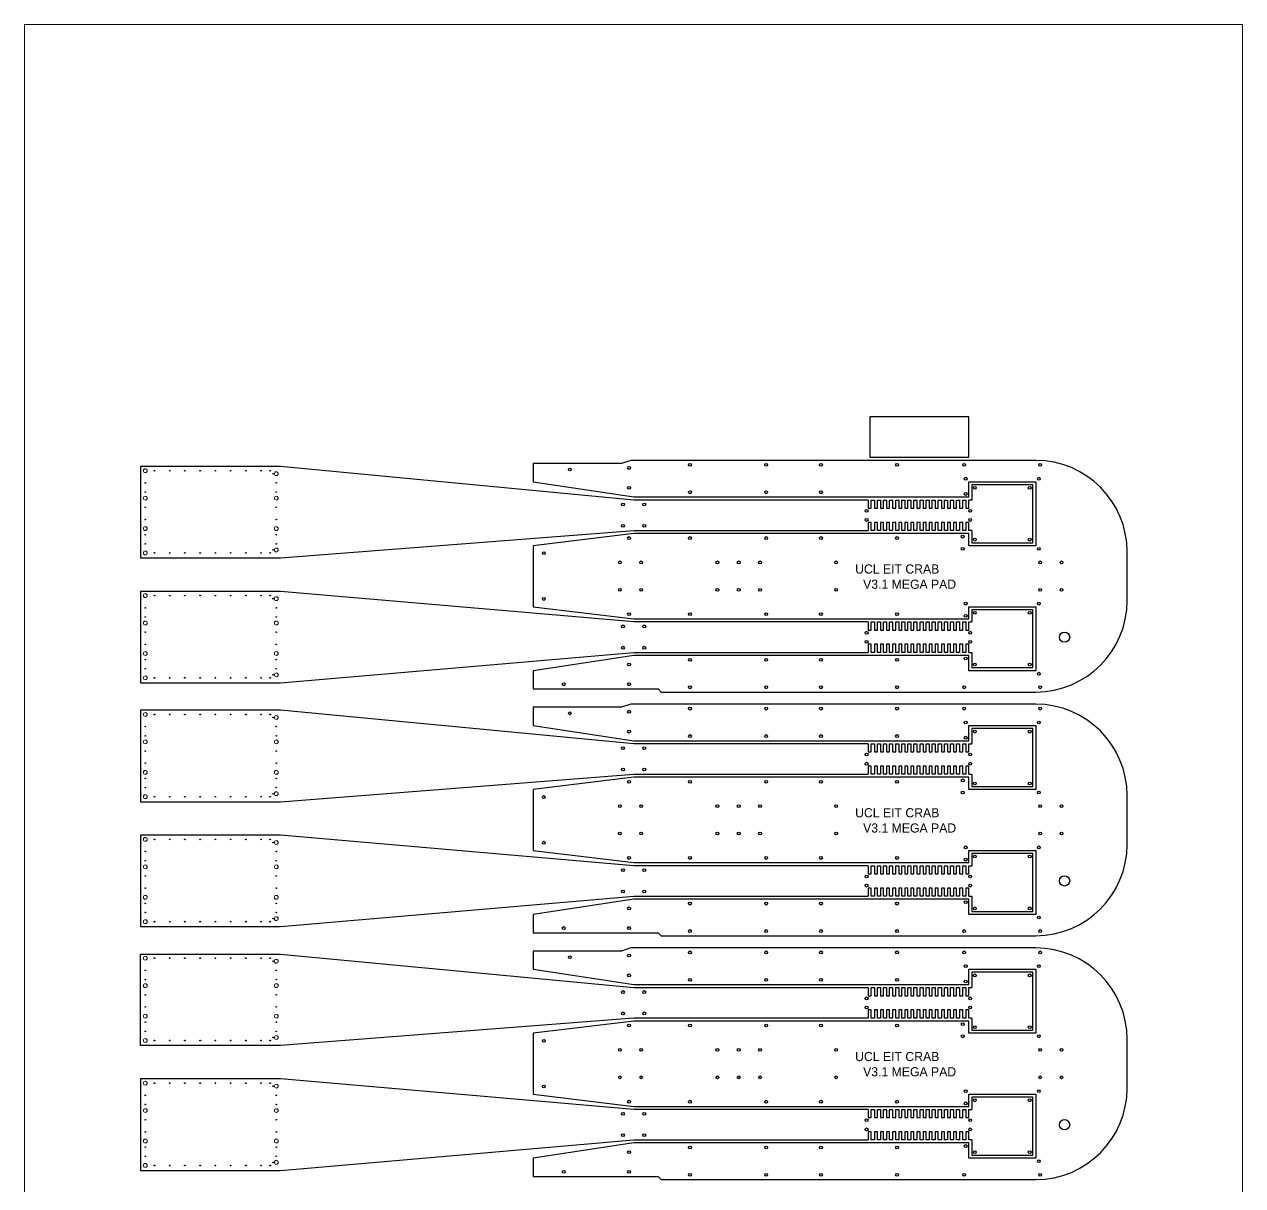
# Model space of a CAD drawing. Header units: millimetres. Extents: x 43.3 to 83.3, y 94.2 to 164.2.
# Drawn here: x 43.29 to 83.29, y 126.1 to 164.21 of the extents above; entities that cross this region are included whole.
import ezdxf

# ---------------------------------------------------------------- set-up
doc = ezdxf.new("R2010")
doc.units = ezdxf.units.MM
doc.layers.add('Foil', color=5, linetype='Continuous')

msp = doc.modelspace()

# ---------------------------------------------------------------- linework, layer by layer
at = {"layer": 'Foil', "linetype": 'Continuous', "lineweight": 0}
for p, q in [((43.292, 94.211), (43.292, 164.211)), ((43.292, 164.211), (83.292, 164.211)), ((83.292, 164.211), (83.292, 94.211))]:
    msp.add_line(p, q, dxfattribs=at)
at = {"layer": 'Foil'}
for p, q in [((74.3, 151.336), (71.057, 151.336)), ((71.057, 151.336), (71.057, 150.01)), ((74.3, 150.01), (74.3, 151.336)), ((71.057, 150.01), (74.3, 150.01)), ((51.7, 149.7), (47.1, 149.7)), ((47.1, 149.7), (47.1, 146.7)), ((63.3, 148.6), (51.7, 149.7)), ((62.9, 149.8), (60, 149.8)), ((60, 149.8), (60, 149.2)), ((63.2, 149.9), (62.9, 149.8)), ((76.5, 149.9), (63.2, 149.9)), ((60, 149.2), (63.3, 148.7)), ((74.3, 148.7), (74.3, 149.2)), ((74.3, 149.2), (76.5, 149.2)), ((76.5, 149.2), (76.5, 147.1)), ((76.4, 149.1), (74.4, 149.1)), ((74.4, 149.1), (74.4, 148.6)), ((76.4, 147.2), (76.4, 149.1)), ((63.3, 148.7), (74.3, 148.7)), ((71, 148.6), (63.3, 148.6)), ((71, 148.6), (71, 148.333)), ((71.1, 148.333), (71.1, 148.6)), ((71.1, 148.6), (71.2, 148.6)), ((71.2, 148.6), (71.2, 148.333)), ((71.3, 148.333), (71.3, 148.6)), ((71.3, 148.6), (71.4, 148.6)), ((71.4, 148.6), (71.4, 148.333)), ((71.5, 148.333), (71.5, 148.6)), ((71.5, 148.6), (71.6, 148.6)), ((71.6, 148.6), (71.6, 148.333)), ((71.7, 148.333), (71.7, 148.6)), ((71.7, 148.6), (71.8, 148.6)), ((71.8, 148.6), (71.8, 148.333)), ((71.9, 148.333), (71.9, 148.6)), ((71.9, 148.6), (72, 148.6)), ((72, 148.6), (72, 148.333)), ((72.1, 148.333), (72.1, 148.6)), ((72.1, 148.6), (72.2, 148.6)), ((72.2, 148.6), (72.2, 148.333)), ((72.3, 148.333), (72.3, 148.6)), ((72.3, 148.6), (72.4, 148.6)), ((72.4, 148.6), (72.4, 148.333)), ((72.5, 148.333), (72.5, 148.6)), ((72.5, 148.6), (72.6, 148.6)), ((72.6, 148.6), (72.6, 148.333)), ((72.7, 148.333), (72.7, 148.6)), ((72.7, 148.6), (72.8, 148.6)), ((72.8, 148.6), (72.8, 148.333)), ((72.9, 148.333), (72.9, 148.6)), ((72.9, 148.6), (73, 148.6)), ((73, 148.6), (73, 148.333)), ((73.1, 148.333), (73.1, 148.6)), ((73.1, 148.6), (73.2, 148.6)), ((73.2, 148.6), (73.2, 148.333)), ((73.3, 148.333), (73.3, 148.6)), ((73.3, 148.6), (73.4, 148.6)), ((73.4, 148.6), (73.4, 148.333)), ((73.5, 148.333), (73.5, 148.6)), ((73.5, 148.6), (73.6, 148.6)), ((73.6, 148.6), (73.6, 148.333)), ((73.7, 148.333), (73.7, 148.6)), ((73.7, 148.6), (73.8, 148.6)), ((73.8, 148.6), (73.8, 148.333)), ((73.9, 148.333), (73.9, 148.6)), ((73.9, 148.6), (74, 148.6)), ((74, 148.6), (74, 148.333)), ((74.1, 148.333), (74.1, 148.6)), ((74.1, 148.6), (74.2, 148.6)), ((74.2, 148.6), (74.2, 148.333)), ((74.4, 148.6), (74.3, 148.6)), ((74.3, 148.333), (74.3, 148.6)), ((71, 148.333), (71.1, 148.333)), ((71.2, 148.333), (71.3, 148.333)), ((71.4, 148.333), (71.5, 148.333)), ((71.6, 148.333), (71.7, 148.333)), ((71.8, 148.333), (71.9, 148.333)), ((72, 148.333), (72.1, 148.333)), ((72.2, 148.333), (72.3, 148.333)), ((72.4, 148.333), (72.5, 148.333)), ((72.6, 148.333), (72.7, 148.333)), ((72.8, 148.333), (72.9, 148.333)), ((73, 148.333), (73.1, 148.333)), ((73.2, 148.333), (73.3, 148.333)), ((73.4, 148.333), (73.5, 148.333)), ((73.6, 148.333), (73.7, 148.333)), ((73.8, 148.333), (73.9, 148.333)), ((74, 148.333), (74.1, 148.333)), ((74.2, 148.333), (74.3, 148.333)), ((51.7, 146.7), (63.3, 147.6)), ((63.3, 147.6), (71, 147.6)), ((71.1, 147.867), (71, 147.867)), ((71, 147.867), (71, 147.6)), ((71.1, 147.6), (71.1, 147.867)), ((71.3, 147.867), (71.2, 147.867)), ((71.2, 147.867), (71.2, 147.6)), ((71.3, 147.6), (71.3, 147.867)), ((71.5, 147.867), (71.4, 147.867)), ((71.4, 147.867), (71.4, 147.6)), ((71.5, 147.6), (71.5, 147.867)), ((71.7, 147.867), (71.6, 147.867)), ((71.6, 147.867), (71.6, 147.6)), ((71.7, 147.6), (71.7, 147.867)), ((71.9, 147.867), (71.8, 147.867)), ((71.8, 147.867), (71.8, 147.6)), ((71.9, 147.6), (71.9, 147.867)), ((72.1, 147.867), (72, 147.867)), ((72, 147.867), (72, 147.6)), ((72.1, 147.6), (72.1, 147.867)), ((72.3, 147.867), (72.2, 147.867)), ((72.2, 147.867), (72.2, 147.6)), ((72.3, 147.6), (72.3, 147.867)), ((72.5, 147.867), (72.4, 147.867)), ((72.4, 147.867), (72.4, 147.6)), ((72.5, 147.6), (72.5, 147.867)), ((72.7, 147.867), (72.6, 147.867)), ((72.6, 147.867), (72.6, 147.6)), ((72.7, 147.6), (72.7, 147.867)), ((72.9, 147.867), (72.8, 147.867)), ((72.8, 147.867), (72.8, 147.6)), ((72.9, 147.6), (72.9, 147.867)), ((73.1, 147.867), (73, 147.867)), ((73, 147.867), (73, 147.6)), ((73.1, 147.6), (73.1, 147.867)), ((73.3, 147.867), (73.2, 147.867)), ((73.2, 147.867), (73.2, 147.6)), ((73.3, 147.6), (73.3, 147.867)), ((73.5, 147.867), (73.4, 147.867)), ((73.4, 147.867), (73.4, 147.6)), ((73.5, 147.6), (73.5, 147.867)), ((73.7, 147.867), (73.6, 147.867)), ((73.6, 147.867), (73.6, 147.6)), ((73.7, 147.6), (73.7, 147.867)), ((73.9, 147.867), (73.8, 147.867)), ((73.8, 147.867), (73.8, 147.6)), ((73.9, 147.6), (73.9, 147.867)), ((74.1, 147.867), (74, 147.867)), ((74, 147.867), (74, 147.6)), ((74.1, 147.6), (74.1, 147.867)), ((74.3, 147.867), (74.2, 147.867)), ((74.2, 147.867), (74.2, 147.6)), ((74.3, 147.6), (74.3, 147.867)), ((74.4, 147.6), (74.4, 147.2)), ((63.3, 147.5), (60, 147.1)), ((74.3, 147.5), (63.3, 147.5)), ((71.2, 147.6), (71.1, 147.6)), ((71.4, 147.6), (71.3, 147.6)), ((71.6, 147.6), (71.5, 147.6)), ((71.8, 147.6), (71.7, 147.6)), ((72, 147.6), (71.9, 147.6)), ((72.2, 147.6), (72.1, 147.6)), ((72.4, 147.6), (72.3, 147.6)), ((72.6, 147.6), (72.5, 147.6)), ((72.8, 147.6), (72.7, 147.6)), ((73, 147.6), (72.9, 147.6)), ((73.2, 147.6), (73.1, 147.6)), ((73.4, 147.6), (73.3, 147.6)), ((73.6, 147.6), (73.5, 147.6)), ((73.8, 147.6), (73.7, 147.6)), ((74, 147.6), (73.9, 147.6)), ((74.2, 147.6), (74.1, 147.6)), ((74.4, 147.6), (74.3, 147.6)), ((74.3, 147.1), (74.3, 147.5)), ((74.4, 147.2), (76.4, 147.2)), ((60, 147.1), (60, 145.1)), ((76.5, 147.1), (74.3, 147.1)), ((79.5, 145.3), (79.5, 146.9)), ((47.1, 146.7), (51.7, 146.7)), ((51.7, 145.6), (47.1, 145.6)), ((47.1, 145.6), (47.1, 142.6)), ((63.3, 144.6), (51.7, 145.6)), ((60, 145.1), (63.3, 144.7)), ((74.3, 144.7), (74.3, 145.1)), ((74.3, 145.1), (76.5, 145.1)), ((76.4, 145), (74.4, 145)), ((74.4, 145), (74.4, 144.6)), ((76.4, 143.1), (76.4, 145)), ((76.5, 145.1), (76.5, 143)), ((63.3, 144.7), (74.3, 144.7)), ((71, 144.6), (63.3, 144.6)), ((71, 144.6), (71, 144.333)), ((71.1, 144.333), (71.1, 144.6)), ((71.1, 144.6), (71.2, 144.6)), ((71.2, 144.6), (71.2, 144.333)), ((71.3, 144.333), (71.3, 144.6)), ((71.3, 144.6), (71.4, 144.6)), ((71.4, 144.6), (71.4, 144.333)), ((71.5, 144.333), (71.5, 144.6)), ((71.5, 144.6), (71.6, 144.6)), ((71.6, 144.6), (71.6, 144.333)), ((71.7, 144.333), (71.7, 144.6)), ((71.7, 144.6), (71.8, 144.6)), ((71.8, 144.6), (71.8, 144.333)), ((71.9, 144.333), (71.9, 144.6)), ((71.9, 144.6), (72, 144.6)), ((72, 144.6), (72, 144.333)), ((72.1, 144.333), (72.1, 144.6)), ((72.1, 144.6), (72.2, 144.6)), ((72.2, 144.6), (72.2, 144.333)), ((72.3, 144.333), (72.3, 144.6)), ((72.3, 144.6), (72.4, 144.6)), ((72.4, 144.6), (72.4, 144.333)), ((72.5, 144.333), (72.5, 144.6)), ((72.5, 144.6), (72.6, 144.6)), ((72.6, 144.6), (72.6, 144.333)), ((72.7, 144.333), (72.7, 144.6)), ((72.7, 144.6), (72.8, 144.6)), ((72.8, 144.6), (72.8, 144.333)), ((72.9, 144.333), (72.9, 144.6)), ((72.9, 144.6), (73, 144.6)), ((73, 144.6), (73, 144.333)), ((73.1, 144.333), (73.1, 144.6)), ((73.1, 144.6), (73.2, 144.6)), ((73.2, 144.6), (73.2, 144.333)), ((73.3, 144.333), (73.3, 144.6)), ((73.3, 144.6), (73.4, 144.6)), ((73.4, 144.6), (73.4, 144.333)), ((73.5, 144.333), (73.5, 144.6)), ((73.5, 144.6), (73.6, 144.6)), ((73.6, 144.6), (73.6, 144.333)), ((73.7, 144.333), (73.7, 144.6)), ((73.7, 144.6), (73.8, 144.6)), ((73.8, 144.6), (73.8, 144.333)), ((73.9, 144.333), (73.9, 144.6)), ((73.9, 144.6), (74, 144.6)), ((74, 144.6), (74, 144.333)), ((74.1, 144.333), (74.1, 144.6)), ((74.1, 144.6), (74.2, 144.6)), ((74.2, 144.6), (74.2, 144.333)), ((74.3, 144.333), (74.3, 144.6)), ((74.3, 144.6), (74.4, 144.6)), ((71, 144.333), (71.1, 144.333)), ((71.2, 144.333), (71.3, 144.333)), ((71.4, 144.333), (71.5, 144.333)), ((71.6, 144.333), (71.7, 144.333)), ((71.8, 144.333), (71.9, 144.333)), ((72, 144.333), (72.1, 144.333)), ((72.2, 144.333), (72.3, 144.333)), ((72.4, 144.333), (72.5, 144.333)), ((72.6, 144.333), (72.7, 144.333)), ((72.8, 144.333), (72.9, 144.333)), ((73, 144.333), (73.1, 144.333)), ((73.2, 144.333), (73.3, 144.333)), ((73.4, 144.333), (73.5, 144.333)), ((73.6, 144.333), (73.7, 144.333)), ((73.8, 144.333), (73.9, 144.333)), ((74, 144.333), (74.1, 144.333)), ((74.2, 144.333), (74.3, 144.333)), ((51.7, 142.6), (63.3, 143.6)), ((63.3, 143.6), (71, 143.6)), ((71.1, 143.867), (71, 143.867)), ((71, 143.867), (71, 143.6)), ((71.1, 143.6), (71.1, 143.867)), ((71.3, 143.867), (71.2, 143.867)), ((71.2, 143.867), (71.2, 143.6)), ((71.3, 143.6), (71.3, 143.867)), ((71.5, 143.867), (71.4, 143.867)), ((71.4, 143.867), (71.4, 143.6)), ((71.5, 143.6), (71.5, 143.867)), ((71.7, 143.867), (71.6, 143.867)), ((71.6, 143.867), (71.6, 143.6)), ((71.7, 143.6), (71.7, 143.867)), ((71.9, 143.867), (71.8, 143.867)), ((71.8, 143.867), (71.8, 143.6)), ((71.9, 143.6), (71.9, 143.867)), ((72.1, 143.867), (72, 143.867)), ((72, 143.867), (72, 143.6)), ((72.1, 143.6), (72.1, 143.867)), ((72.3, 143.867), (72.2, 143.867)), ((72.2, 143.867), (72.2, 143.6)), ((72.3, 143.6), (72.3, 143.867)), ((72.5, 143.867), (72.4, 143.867)), ((72.4, 143.867), (72.4, 143.6)), ((72.5, 143.6), (72.5, 143.867)), ((72.7, 143.867), (72.6, 143.867)), ((72.6, 143.867), (72.6, 143.6)), ((72.7, 143.6), (72.7, 143.867)), ((72.9, 143.867), (72.8, 143.867)), ((72.8, 143.867), (72.8, 143.6)), ((72.9, 143.6), (72.9, 143.867)), ((73.1, 143.867), (73, 143.867)), ((73, 143.867), (73, 143.6)), ((73.1, 143.6), (73.1, 143.867)), ((73.3, 143.867), (73.2, 143.867)), ((73.2, 143.867), (73.2, 143.6)), ((73.3, 143.6), (73.3, 143.867)), ((73.5, 143.867), (73.4, 143.867)), ((73.4, 143.867), (73.4, 143.6)), ((73.5, 143.6), (73.5, 143.867)), ((73.7, 143.867), (73.6, 143.867)), ((73.6, 143.867), (73.6, 143.6)), ((73.7, 143.6), (73.7, 143.867)), ((73.9, 143.867), (73.8, 143.867)), ((73.8, 143.867), (73.8, 143.6)), ((73.9, 143.6), (73.9, 143.867)), ((74.1, 143.867), (74, 143.867)), ((74, 143.867), (74, 143.6)), ((74.1, 143.6), (74.1, 143.867)), ((74.3, 143.867), (74.2, 143.867)), ((74.2, 143.867), (74.2, 143.6)), ((74.3, 143.6), (74.3, 143.867)), ((74.3, 143.6), (74.4, 143.6)), ((74.4, 143.6), (74.4, 143.1)), ((63.3, 143.5), (60, 143)), ((74.3, 143.5), (63.3, 143.5)), ((71.2, 143.6), (71.1, 143.6)), ((71.4, 143.6), (71.3, 143.6)), ((71.6, 143.6), (71.5, 143.6)), ((71.8, 143.6), (71.7, 143.6)), ((72, 143.6), (71.9, 143.6)), ((72.2, 143.6), (72.1, 143.6)), ((72.4, 143.6), (72.3, 143.6)), ((72.6, 143.6), (72.5, 143.6)), ((72.8, 143.6), (72.7, 143.6)), ((73, 143.6), (72.9, 143.6)), ((73.2, 143.6), (73.1, 143.6)), ((73.4, 143.6), (73.3, 143.6)), ((73.6, 143.6), (73.5, 143.6)), ((73.8, 143.6), (73.7, 143.6)), ((74, 143.6), (73.9, 143.6)), ((74.2, 143.6), (74.1, 143.6)), ((74.3, 143), (74.3, 143.5)), ((60, 143), (60, 142.4)), ((76.5, 143), (74.3, 143)), ((74.4, 143.1), (76.4, 143.1)), ((47.1, 142.6), (51.7, 142.6)), ((60, 142.4), (64.1, 142.4)), ((64.1, 142.4), (64.2, 142.3)), ((64.2, 142.3), (76.5, 142.3)), ((51.7, 141.7), (47.1, 141.7)), ((47.1, 141.7), (47.1, 138.7)), ((63.3, 140.6), (51.7, 141.7)), ((62.9, 141.8), (60, 141.8)), ((60, 141.8), (60, 141.2)), ((63.2, 141.9), (62.9, 141.8)), ((76.5, 141.9), (63.2, 141.9)), ((60, 141.2), (63.3, 140.7)), ((74.3, 140.7), (74.3, 141.2)), ((74.3, 141.2), (76.5, 141.2)), ((76.5, 141.2), (76.5, 139.1)), ((76.4, 141.1), (74.4, 141.1)), ((74.4, 141.1), (74.4, 140.6)), ((76.4, 139.2), (76.4, 141.1)), ((63.3, 140.7), (74.3, 140.7)), ((71, 140.6), (63.3, 140.6)), ((71, 140.6), (71, 140.333)), ((71.1, 140.333), (71.1, 140.6)), ((71.1, 140.6), (71.2, 140.6)), ((71.2, 140.6), (71.2, 140.333)), ((71.3, 140.333), (71.3, 140.6)), ((71.3, 140.6), (71.4, 140.6)), ((71.4, 140.6), (71.4, 140.333)), ((71.5, 140.333), (71.5, 140.6)), ((71.5, 140.6), (71.6, 140.6)), ((71.6, 140.6), (71.6, 140.333)), ((71.7, 140.333), (71.7, 140.6)), ((71.7, 140.6), (71.8, 140.6)), ((71.8, 140.6), (71.8, 140.333)), ((71.9, 140.333), (71.9, 140.6)), ((71.9, 140.6), (72, 140.6)), ((72, 140.6), (72, 140.333)), ((72.1, 140.333), (72.1, 140.6)), ((72.1, 140.6), (72.2, 140.6)), ((72.2, 140.6), (72.2, 140.333)), ((72.3, 140.333), (72.3, 140.6)), ((72.3, 140.6), (72.4, 140.6)), ((72.4, 140.6), (72.4, 140.333)), ((72.5, 140.333), (72.5, 140.6)), ((72.5, 140.6), (72.6, 140.6)), ((72.6, 140.6), (72.6, 140.333)), ((72.7, 140.333), (72.7, 140.6)), ((72.7, 140.6), (72.8, 140.6)), ((72.8, 140.6), (72.8, 140.333)), ((72.9, 140.333), (72.9, 140.6)), ((72.9, 140.6), (73, 140.6)), ((73, 140.6), (73, 140.333)), ((73.1, 140.333), (73.1, 140.6)), ((73.1, 140.6), (73.2, 140.6)), ((73.2, 140.6), (73.2, 140.333)), ((73.3, 140.333), (73.3, 140.6)), ((73.3, 140.6), (73.4, 140.6)), ((73.4, 140.6), (73.4, 140.333)), ((73.5, 140.333), (73.5, 140.6)), ((73.5, 140.6), (73.6, 140.6)), ((73.6, 140.6), (73.6, 140.333)), ((73.7, 140.333), (73.7, 140.6)), ((73.7, 140.6), (73.8, 140.6)), ((73.8, 140.6), (73.8, 140.333)), ((73.9, 140.333), (73.9, 140.6)), ((73.9, 140.6), (74, 140.6)), ((74, 140.6), (74, 140.333)), ((74.1, 140.333), (74.1, 140.6)), ((74.1, 140.6), (74.2, 140.6)), ((74.2, 140.6), (74.2, 140.333)), ((74.3, 140.333), (74.3, 140.6)), ((74.3, 140.6), (74.4, 140.6)), ((71, 140.333), (71.1, 140.333)), ((71.2, 140.333), (71.3, 140.333)), ((71.4, 140.333), (71.5, 140.333)), ((71.6, 140.333), (71.7, 140.333)), ((71.8, 140.333), (71.9, 140.333)), ((72, 140.333), (72.1, 140.333)), ((72.2, 140.333), (72.3, 140.333)), ((72.4, 140.333), (72.5, 140.333)), ((72.6, 140.333), (72.7, 140.333)), ((72.8, 140.333), (72.9, 140.333)), ((73, 140.333), (73.1, 140.333)), ((73.2, 140.333), (73.3, 140.333)), ((73.4, 140.333), (73.5, 140.333)), ((73.6, 140.333), (73.7, 140.333)), ((73.8, 140.333), (73.9, 140.333)), ((74, 140.333), (74.1, 140.333)), ((74.2, 140.333), (74.3, 140.333)), ((51.7, 138.7), (63.3, 139.6)), ((63.3, 139.6), (71, 139.6)), ((71.1, 139.867), (71, 139.867)), ((71, 139.867), (71, 139.6)), ((71.1, 139.6), (71.1, 139.867)), ((71.3, 139.867), (71.2, 139.867)), ((71.2, 139.867), (71.2, 139.6)), ((71.3, 139.6), (71.3, 139.867)), ((71.5, 139.867), (71.4, 139.867)), ((71.4, 139.867), (71.4, 139.6)), ((71.5, 139.6), (71.5, 139.867)), ((71.7, 139.867), (71.6, 139.867)), ((71.6, 139.867), (71.6, 139.6)), ((71.7, 139.6), (71.7, 139.867)), ((71.9, 139.867), (71.8, 139.867)), ((71.8, 139.867), (71.8, 139.6)), ((71.9, 139.6), (71.9, 139.867)), ((72.1, 139.867), (72, 139.867)), ((72, 139.867), (72, 139.6)), ((72.1, 139.6), (72.1, 139.867)), ((72.3, 139.867), (72.2, 139.867)), ((72.2, 139.867), (72.2, 139.6)), ((72.3, 139.6), (72.3, 139.867)), ((72.5, 139.867), (72.4, 139.867)), ((72.4, 139.867), (72.4, 139.6)), ((72.5, 139.6), (72.5, 139.867)), ((72.7, 139.867), (72.6, 139.867)), ((72.6, 139.867), (72.6, 139.6)), ((72.7, 139.6), (72.7, 139.867)), ((72.9, 139.867), (72.8, 139.867)), ((72.8, 139.867), (72.8, 139.6)), ((72.9, 139.6), (72.9, 139.867)), ((73.1, 139.867), (73, 139.867)), ((73, 139.867), (73, 139.6)), ((73.1, 139.6), (73.1, 139.867)), ((73.3, 139.867), (73.2, 139.867)), ((73.2, 139.867), (73.2, 139.6)), ((73.3, 139.6), (73.3, 139.867)), ((73.5, 139.867), (73.4, 139.867)), ((73.4, 139.867), (73.4, 139.6)), ((73.5, 139.6), (73.5, 139.867)), ((73.7, 139.867), (73.6, 139.867)), ((73.6, 139.867), (73.6, 139.6)), ((73.7, 139.6), (73.7, 139.867)), ((73.9, 139.867), (73.8, 139.867)), ((73.8, 139.867), (73.8, 139.6)), ((73.9, 139.6), (73.9, 139.867)), ((74.1, 139.867), (74, 139.867)), ((74, 139.867), (74, 139.6)), ((74.1, 139.6), (74.1, 139.867)), ((74.3, 139.867), (74.2, 139.867)), ((74.2, 139.867), (74.2, 139.6)), ((74.3, 139.6), (74.3, 139.867)), ((74.3, 139.6), (74.4, 139.6)), ((74.4, 139.6), (74.4, 139.2)), ((63.3, 139.5), (60, 139.1)), ((74.3, 139.5), (63.3, 139.5)), ((71.2, 139.6), (71.1, 139.6)), ((71.4, 139.6), (71.3, 139.6)), ((71.6, 139.6), (71.5, 139.6)), ((71.8, 139.6), (71.7, 139.6)), ((72, 139.6), (71.9, 139.6)), ((72.2, 139.6), (72.1, 139.6)), ((72.4, 139.6), (72.3, 139.6)), ((72.6, 139.6), (72.5, 139.6)), ((72.8, 139.6), (72.7, 139.6)), ((73, 139.6), (72.9, 139.6)), ((73.2, 139.6), (73.1, 139.6)), ((73.4, 139.6), (73.3, 139.6)), ((73.6, 139.6), (73.5, 139.6)), ((73.8, 139.6), (73.7, 139.6)), ((74, 139.6), (73.9, 139.6)), ((74.2, 139.6), (74.1, 139.6)), ((74.3, 139.1), (74.3, 139.5)), ((74.4, 139.2), (76.4, 139.2)), ((60, 139.1), (60, 137.1)), ((76.5, 139.1), (74.3, 139.1)), ((79.5, 137.3), (79.5, 138.9)), ((47.1, 138.7), (51.7, 138.7)), ((51.7, 137.6), (47.1, 137.6)), ((47.1, 137.6), (47.1, 134.6)), ((63.3, 136.6), (51.7, 137.6)), ((60, 137.1), (63.3, 136.7)), ((74.3, 136.7), (74.3, 137.1)), ((74.3, 137.1), (76.5, 137.1)), ((76.4, 137), (74.4, 137)), ((74.4, 137), (74.4, 136.6)), ((76.4, 135.1), (76.4, 137)), ((76.5, 137.1), (76.5, 135)), ((63.3, 136.7), (74.3, 136.7)), ((71, 136.6), (63.3, 136.6)), ((71, 136.6), (71, 136.333)), ((71.1, 136.333), (71.1, 136.6)), ((71.1, 136.6), (71.2, 136.6)), ((71.2, 136.6), (71.2, 136.333)), ((71.3, 136.333), (71.3, 136.6)), ((71.3, 136.6), (71.4, 136.6)), ((71.4, 136.6), (71.4, 136.333)), ((71.5, 136.333), (71.5, 136.6)), ((71.5, 136.6), (71.6, 136.6)), ((71.6, 136.6), (71.6, 136.333)), ((71.7, 136.333), (71.7, 136.6)), ((71.7, 136.6), (71.8, 136.6)), ((71.8, 136.6), (71.8, 136.333)), ((71.9, 136.333), (71.9, 136.6)), ((71.9, 136.6), (72, 136.6)), ((72, 136.6), (72, 136.333)), ((72.1, 136.333), (72.1, 136.6)), ((72.1, 136.6), (72.2, 136.6)), ((72.2, 136.6), (72.2, 136.333)), ((72.3, 136.333), (72.3, 136.6)), ((72.3, 136.6), (72.4, 136.6)), ((72.4, 136.6), (72.4, 136.333)), ((72.5, 136.333), (72.5, 136.6)), ((72.5, 136.6), (72.6, 136.6)), ((72.6, 136.6), (72.6, 136.333)), ((72.7, 136.333), (72.7, 136.6)), ((72.7, 136.6), (72.8, 136.6)), ((72.8, 136.6), (72.8, 136.333)), ((72.9, 136.333), (72.9, 136.6)), ((72.9, 136.6), (73, 136.6)), ((73, 136.6), (73, 136.333)), ((73.1, 136.333), (73.1, 136.6)), ((73.1, 136.6), (73.2, 136.6)), ((73.2, 136.6), (73.2, 136.333)), ((73.3, 136.333), (73.3, 136.6)), ((73.3, 136.6), (73.4, 136.6)), ((73.4, 136.6), (73.4, 136.333)), ((73.5, 136.333), (73.5, 136.6)), ((73.5, 136.6), (73.6, 136.6)), ((73.6, 136.6), (73.6, 136.333)), ((73.7, 136.333), (73.7, 136.6)), ((73.7, 136.6), (73.8, 136.6)), ((73.8, 136.6), (73.8, 136.333)), ((73.9, 136.333), (73.9, 136.6)), ((73.9, 136.6), (74, 136.6)), ((74, 136.6), (74, 136.333)), ((74.1, 136.333), (74.1, 136.6)), ((74.1, 136.6), (74.2, 136.6)), ((74.2, 136.6), (74.2, 136.333)), ((74.3, 136.333), (74.3, 136.6)), ((74.3, 136.6), (74.4, 136.6)), ((71, 136.333), (71.1, 136.333)), ((71.2, 136.333), (71.3, 136.333)), ((71.4, 136.333), (71.5, 136.333)), ((71.6, 136.333), (71.7, 136.333)), ((71.8, 136.333), (71.9, 136.333)), ((72, 136.333), (72.1, 136.333)), ((72.2, 136.333), (72.3, 136.333)), ((72.4, 136.333), (72.5, 136.333)), ((72.6, 136.333), (72.7, 136.333)), ((72.8, 136.333), (72.9, 136.333)), ((73, 136.333), (73.1, 136.333)), ((73.2, 136.333), (73.3, 136.333)), ((73.4, 136.333), (73.5, 136.333)), ((73.6, 136.333), (73.7, 136.333)), ((73.8, 136.333), (73.9, 136.333)), ((74, 136.333), (74.1, 136.333)), ((74.2, 136.333), (74.3, 136.333)), ((51.7, 134.6), (63.3, 135.6)), ((63.3, 135.6), (71, 135.6)), ((71.1, 135.867), (71, 135.867)), ((71, 135.867), (71, 135.6)), ((71.1, 135.6), (71.1, 135.867)), ((71.3, 135.867), (71.2, 135.867)), ((71.2, 135.867), (71.2, 135.6)), ((71.3, 135.6), (71.3, 135.867)), ((71.5, 135.867), (71.4, 135.867)), ((71.4, 135.867), (71.4, 135.6)), ((71.5, 135.6), (71.5, 135.867)), ((71.7, 135.867), (71.6, 135.867)), ((71.6, 135.867), (71.6, 135.6)), ((71.7, 135.6), (71.7, 135.867)), ((71.9, 135.867), (71.8, 135.867)), ((71.8, 135.867), (71.8, 135.6)), ((71.9, 135.6), (71.9, 135.867)), ((72.1, 135.867), (72, 135.867)), ((72, 135.867), (72, 135.6)), ((72.1, 135.6), (72.1, 135.867)), ((72.3, 135.867), (72.2, 135.867)), ((72.2, 135.867), (72.2, 135.6)), ((72.3, 135.6), (72.3, 135.867)), ((72.5, 135.867), (72.4, 135.867)), ((72.4, 135.867), (72.4, 135.6)), ((72.5, 135.6), (72.5, 135.867)), ((72.7, 135.867), (72.6, 135.867)), ((72.6, 135.867), (72.6, 135.6)), ((72.7, 135.6), (72.7, 135.867)), ((72.9, 135.867), (72.8, 135.867)), ((72.8, 135.867), (72.8, 135.6)), ((72.9, 135.6), (72.9, 135.867)), ((73.1, 135.867), (73, 135.867)), ((73, 135.867), (73, 135.6)), ((73.1, 135.6), (73.1, 135.867)), ((73.3, 135.867), (73.2, 135.867)), ((73.2, 135.867), (73.2, 135.6)), ((73.3, 135.6), (73.3, 135.867)), ((73.5, 135.867), (73.4, 135.867)), ((73.4, 135.867), (73.4, 135.6)), ((73.5, 135.6), (73.5, 135.867)), ((73.7, 135.867), (73.6, 135.867)), ((73.6, 135.867), (73.6, 135.6)), ((73.7, 135.6), (73.7, 135.867)), ((73.9, 135.867), (73.8, 135.867)), ((73.8, 135.867), (73.8, 135.6)), ((73.9, 135.6), (73.9, 135.867)), ((74.1, 135.867), (74, 135.867)), ((74, 135.867), (74, 135.6)), ((74.1, 135.6), (74.1, 135.867)), ((74.3, 135.867), (74.2, 135.867)), ((74.2, 135.867), (74.2, 135.6)), ((74.3, 135.6), (74.3, 135.867)), ((74.3, 135.6), (74.4, 135.6)), ((74.4, 135.6), (74.4, 135.1)), ((63.3, 135.5), (60, 135)), ((74.3, 135.5), (63.3, 135.5)), ((71.2, 135.6), (71.1, 135.6)), ((71.4, 135.6), (71.3, 135.6)), ((71.6, 135.6), (71.5, 135.6)), ((71.8, 135.6), (71.7, 135.6)), ((72, 135.6), (71.9, 135.6)), ((72.2, 135.6), (72.1, 135.6)), ((72.4, 135.6), (72.3, 135.6)), ((72.6, 135.6), (72.5, 135.6)), ((72.8, 135.6), (72.7, 135.6)), ((73, 135.6), (72.9, 135.6)), ((73.2, 135.6), (73.1, 135.6)), ((73.4, 135.6), (73.3, 135.6)), ((73.6, 135.6), (73.5, 135.6)), ((73.8, 135.6), (73.7, 135.6)), ((74, 135.6), (73.9, 135.6)), ((74.2, 135.6), (74.1, 135.6)), ((74.3, 135), (74.3, 135.5)), ((60, 135), (60, 134.4)), ((76.5, 135), (74.3, 135)), ((74.4, 135.1), (76.4, 135.1)), ((47.1, 134.6), (51.7, 134.6)), ((60, 134.4), (64.1, 134.4)), ((64.1, 134.4), (64.2, 134.3)), ((64.2, 134.3), (76.5, 134.3)), ((47.1, 130.7), (47.1, 133.7)), ((47.1, 133.7), (51.7, 133.7)), ((51.7, 133.7), (63.3, 132.6)), ((62.9, 133.8), (60, 133.8)), ((60, 133.8), (60, 133.2)), ((63.2, 133.9), (62.9, 133.8)), ((76.5, 133.9), (63.2, 133.9)), ((60, 133.2), (63.3, 132.7)), ((74.3, 132.7), (74.3, 133.2)), ((74.3, 133.2), (76.5, 133.2)), ((76.5, 133.2), (76.5, 131.1)), ((76.4, 133.1), (74.4, 133.1)), ((74.4, 133.1), (74.4, 132.6)), ((76.4, 131.2), (76.4, 133.1)), ((63.3, 132.7), (74.3, 132.7)), ((63.3, 132.6), (70.7, 132.6)), ((70.7, 132.6), (71, 132.6)), ((71, 132.6), (71, 132.333)), ((71.1, 132.333), (71.1, 132.6)), ((71.1, 132.6), (71.2, 132.6)), ((71.2, 132.6), (71.2, 132.333)), ((71.3, 132.333), (71.3, 132.6)), ((71.3, 132.6), (71.4, 132.6)), ((71.4, 132.6), (71.4, 132.333)), ((71.5, 132.333), (71.5, 132.6)), ((71.5, 132.6), (71.6, 132.6)), ((71.6, 132.6), (71.6, 132.333)), ((71.7, 132.333), (71.7, 132.6)), ((71.7, 132.6), (71.8, 132.6)), ((71.8, 132.6), (71.8, 132.333)), ((71.9, 132.333), (71.9, 132.6)), ((71.9, 132.6), (72, 132.6)), ((72, 132.6), (72, 132.333)), ((72.1, 132.333), (72.1, 132.6)), ((72.1, 132.6), (72.2, 132.6)), ((72.2, 132.6), (72.2, 132.333)), ((72.3, 132.333), (72.3, 132.6)), ((72.3, 132.6), (72.4, 132.6)), ((72.4, 132.6), (72.4, 132.333)), ((72.5, 132.333), (72.5, 132.6)), ((72.5, 132.6), (72.6, 132.6)), ((72.6, 132.6), (72.6, 132.333)), ((72.7, 132.333), (72.7, 132.6)), ((72.7, 132.6), (72.8, 132.6)), ((72.8, 132.6), (72.8, 132.333)), ((72.9, 132.333), (72.9, 132.6)), ((72.9, 132.6), (73, 132.6)), ((73, 132.6), (73, 132.333)), ((73.1, 132.333), (73.1, 132.6)), ((73.1, 132.6), (73.2, 132.6)), ((73.2, 132.6), (73.2, 132.333)), ((73.3, 132.333), (73.3, 132.6)), ((73.3, 132.6), (73.4, 132.6)), ((73.4, 132.6), (73.4, 132.333)), ((73.5, 132.333), (73.5, 132.6)), ((73.5, 132.6), (73.6, 132.6)), ((73.6, 132.6), (73.6, 132.333)), ((73.7, 132.333), (73.7, 132.6)), ((73.7, 132.6), (73.8, 132.6)), ((73.8, 132.6), (73.8, 132.333)), ((73.9, 132.333), (73.9, 132.6)), ((73.9, 132.6), (74, 132.6)), ((74, 132.6), (74, 132.333)), ((74.1, 132.333), (74.1, 132.6)), ((74.1, 132.6), (74.2, 132.6)), ((74.2, 132.6), (74.2, 132.333)), ((74.3, 132.333), (74.3, 132.6)), ((74.3, 132.6), (74.4, 132.6)), ((71, 132.333), (71.1, 132.333)), ((71.2, 132.333), (71.3, 132.333)), ((71.4, 132.333), (71.5, 132.333)), ((71.6, 132.333), (71.7, 132.333)), ((71.8, 132.333), (71.9, 132.333)), ((72, 132.333), (72.1, 132.333)), ((72.2, 132.333), (72.3, 132.333)), ((72.4, 132.333), (72.5, 132.333)), ((72.6, 132.333), (72.7, 132.333)), ((72.8, 132.333), (72.9, 132.333)), ((73, 132.333), (73.1, 132.333)), ((73.2, 132.333), (73.3, 132.333)), ((73.4, 132.333), (73.5, 132.333)), ((73.6, 132.333), (73.7, 132.333)), ((73.8, 132.333), (73.9, 132.333)), ((74, 132.333), (74.1, 132.333)), ((74.2, 132.333), (74.3, 132.333)), ((63.3, 131.6), (51.7, 130.7)), ((71, 131.6), (63.3, 131.6)), ((71.1, 131.867), (71, 131.867)), ((71, 131.867), (71, 131.6)), ((71.1, 131.6), (71.1, 131.867)), ((71.3, 131.867), (71.2, 131.867)), ((71.2, 131.867), (71.2, 131.6)), ((71.3, 131.6), (71.3, 131.867)), ((71.5, 131.867), (71.4, 131.867)), ((71.4, 131.867), (71.4, 131.6)), ((71.5, 131.6), (71.5, 131.867)), ((71.7, 131.867), (71.6, 131.867)), ((71.6, 131.867), (71.6, 131.6)), ((71.7, 131.6), (71.7, 131.867)), ((71.9, 131.867), (71.8, 131.867)), ((71.8, 131.867), (71.8, 131.6)), ((71.9, 131.6), (71.9, 131.867)), ((72.1, 131.867), (72, 131.867)), ((72, 131.867), (72, 131.6)), ((72.1, 131.6), (72.1, 131.867)), ((72.3, 131.867), (72.2, 131.867)), ((72.2, 131.867), (72.2, 131.6)), ((72.3, 131.6), (72.3, 131.867)), ((72.5, 131.867), (72.4, 131.867)), ((72.4, 131.867), (72.4, 131.6)), ((72.5, 131.6), (72.5, 131.867)), ((72.7, 131.867), (72.6, 131.867)), ((72.6, 131.867), (72.6, 131.6)), ((72.7, 131.6), (72.7, 131.867)), ((72.9, 131.867), (72.8, 131.867)), ((72.8, 131.867), (72.8, 131.6)), ((72.9, 131.6), (72.9, 131.867)), ((73.1, 131.867), (73, 131.867)), ((73, 131.867), (73, 131.6)), ((73.1, 131.6), (73.1, 131.867)), ((73.3, 131.867), (73.2, 131.867)), ((73.2, 131.867), (73.2, 131.6)), ((73.3, 131.6), (73.3, 131.867)), ((73.5, 131.867), (73.4, 131.867)), ((73.4, 131.867), (73.4, 131.6)), ((73.5, 131.6), (73.5, 131.867)), ((73.7, 131.867), (73.6, 131.867)), ((73.6, 131.867), (73.6, 131.6)), ((73.7, 131.6), (73.7, 131.867)), ((73.9, 131.867), (73.8, 131.867)), ((73.8, 131.867), (73.8, 131.6)), ((73.9, 131.6), (73.9, 131.867)), ((74.1, 131.867), (74, 131.867)), ((74, 131.867), (74, 131.6)), ((74.1, 131.6), (74.1, 131.867)), ((74.3, 131.867), (74.2, 131.867)), ((74.2, 131.867), (74.2, 131.6)), ((74.3, 131.6), (74.3, 131.867)), ((74.4, 131.6), (74.4, 131.2)), ((63.3, 131.5), (60, 131.1)), ((74.3, 131.5), (63.3, 131.5)), ((71.2, 131.6), (71.1, 131.6)), ((71.4, 131.6), (71.3, 131.6)), ((71.6, 131.6), (71.5, 131.6)), ((71.8, 131.6), (71.7, 131.6)), ((72, 131.6), (71.9, 131.6)), ((72.2, 131.6), (72.1, 131.6)), ((72.4, 131.6), (72.3, 131.6)), ((72.6, 131.6), (72.5, 131.6)), ((72.8, 131.6), (72.7, 131.6)), ((73, 131.6), (72.9, 131.6)), ((73.2, 131.6), (73.1, 131.6)), ((73.4, 131.6), (73.3, 131.6)), ((73.6, 131.6), (73.5, 131.6)), ((73.8, 131.6), (73.7, 131.6)), ((74, 131.6), (73.9, 131.6)), ((74.2, 131.6), (74.1, 131.6)), ((74.4, 131.6), (74.3, 131.6)), ((74.3, 131.1), (74.3, 131.5)), ((74.4, 131.2), (76.4, 131.2)), ((60, 131.1), (60, 129.1)), ((76.5, 131.1), (74.3, 131.1)), ((79.5, 129.3), (79.5, 130.9)), ((51.7, 130.7), (47.1, 130.7)), ((51.7, 129.6), (47.1, 129.6)), ((47.1, 129.6), (47.1, 126.6)), ((63.3, 128.6), (51.7, 129.6)), ((60, 129.1), (63.3, 128.7)), ((74.3, 128.7), (74.3, 129.1)), ((74.3, 129.1), (76.5, 129.1)), ((76.4, 129), (74.4, 129)), ((74.4, 129), (74.4, 128.6)), ((76.4, 127.1), (76.4, 129)), ((76.5, 129.1), (76.5, 127)), ((63.3, 128.7), (74.3, 128.7)), ((71, 128.6), (63.3, 128.6)), ((71, 128.6), (71, 128.333)), ((71.1, 128.333), (71.1, 128.6)), ((71.1, 128.6), (71.2, 128.6)), ((71.2, 128.6), (71.2, 128.333)), ((71.3, 128.333), (71.3, 128.6)), ((71.3, 128.6), (71.4, 128.6)), ((71.4, 128.6), (71.4, 128.333)), ((71.5, 128.333), (71.5, 128.6)), ((71.5, 128.6), (71.6, 128.6)), ((71.6, 128.6), (71.6, 128.333)), ((71.7, 128.333), (71.7, 128.6)), ((71.7, 128.6), (71.8, 128.6)), ((71.8, 128.6), (71.8, 128.333)), ((71.9, 128.333), (71.9, 128.6)), ((71.9, 128.6), (72, 128.6)), ((72, 128.6), (72, 128.333)), ((72.1, 128.333), (72.1, 128.6)), ((72.1, 128.6), (72.2, 128.6)), ((72.2, 128.6), (72.2, 128.333)), ((72.3, 128.333), (72.3, 128.6)), ((72.3, 128.6), (72.4, 128.6)), ((72.4, 128.6), (72.4, 128.333)), ((72.5, 128.333), (72.5, 128.6)), ((72.5, 128.6), (72.6, 128.6)), ((72.6, 128.6), (72.6, 128.333)), ((72.7, 128.333), (72.7, 128.6)), ((72.7, 128.6), (72.8, 128.6)), ((72.8, 128.6), (72.8, 128.333)), ((72.9, 128.333), (72.9, 128.6)), ((72.9, 128.6), (73, 128.6)), ((73, 128.6), (73, 128.333)), ((73.1, 128.333), (73.1, 128.6)), ((73.1, 128.6), (73.2, 128.6)), ((73.2, 128.6), (73.2, 128.333)), ((73.3, 128.333), (73.3, 128.6)), ((73.3, 128.6), (73.4, 128.6)), ((73.4, 128.6), (73.4, 128.333)), ((73.5, 128.333), (73.5, 128.6)), ((73.5, 128.6), (73.6, 128.6)), ((73.6, 128.6), (73.6, 128.333)), ((73.7, 128.333), (73.7, 128.6)), ((73.7, 128.6), (73.8, 128.6)), ((73.8, 128.6), (73.8, 128.333)), ((73.9, 128.333), (73.9, 128.6)), ((73.9, 128.6), (74, 128.6)), ((74, 128.6), (74, 128.333)), ((74.1, 128.333), (74.1, 128.6)), ((74.1, 128.6), (74.2, 128.6)), ((74.2, 128.6), (74.2, 128.333)), ((74.3, 128.333), (74.3, 128.6)), ((74.3, 128.6), (74.4, 128.6)), ((71, 128.333), (71.1, 128.333)), ((71.2, 128.333), (71.3, 128.333)), ((71.4, 128.333), (71.5, 128.333)), ((71.6, 128.333), (71.7, 128.333)), ((71.8, 128.333), (71.9, 128.333)), ((72, 128.333), (72.1, 128.333)), ((72.2, 128.333), (72.3, 128.333)), ((72.4, 128.333), (72.5, 128.333)), ((72.6, 128.333), (72.7, 128.333)), ((72.8, 128.333), (72.9, 128.333)), ((73, 128.333), (73.1, 128.333)), ((73.2, 128.333), (73.3, 128.333)), ((73.4, 128.333), (73.5, 128.333)), ((73.6, 128.333), (73.7, 128.333)), ((73.8, 128.333), (73.9, 128.333)), ((74, 128.333), (74.1, 128.333)), ((74.2, 128.333), (74.3, 128.333)), ((51.7, 126.6), (63.3, 127.6)), ((63.3, 127.6), (71, 127.6)), ((71.1, 127.867), (71, 127.867)), ((71, 127.867), (71, 127.6)), ((71.1, 127.6), (71.1, 127.867)), ((71.3, 127.867), (71.2, 127.867)), ((71.2, 127.867), (71.2, 127.6)), ((71.3, 127.6), (71.3, 127.867)), ((71.5, 127.867), (71.4, 127.867)), ((71.4, 127.867), (71.4, 127.6)), ((71.5, 127.6), (71.5, 127.867)), ((71.7, 127.867), (71.6, 127.867)), ((71.6, 127.867), (71.6, 127.6)), ((71.7, 127.6), (71.7, 127.867)), ((71.9, 127.867), (71.8, 127.867)), ((71.8, 127.867), (71.8, 127.6)), ((71.9, 127.6), (71.9, 127.867)), ((72.1, 127.867), (72, 127.867)), ((72, 127.867), (72, 127.6)), ((72.1, 127.6), (72.1, 127.867)), ((72.3, 127.867), (72.2, 127.867)), ((72.2, 127.867), (72.2, 127.6)), ((72.3, 127.6), (72.3, 127.867)), ((72.5, 127.867), (72.4, 127.867)), ((72.4, 127.867), (72.4, 127.6)), ((72.5, 127.6), (72.5, 127.867)), ((72.7, 127.867), (72.6, 127.867)), ((72.6, 127.867), (72.6, 127.6)), ((72.7, 127.6), (72.7, 127.867)), ((72.9, 127.867), (72.8, 127.867)), ((72.8, 127.867), (72.8, 127.6)), ((72.9, 127.6), (72.9, 127.867)), ((73.1, 127.867), (73, 127.867)), ((73, 127.867), (73, 127.6)), ((73.1, 127.6), (73.1, 127.867)), ((73.3, 127.867), (73.2, 127.867)), ((73.2, 127.867), (73.2, 127.6)), ((73.3, 127.6), (73.3, 127.867)), ((73.5, 127.867), (73.4, 127.867)), ((73.4, 127.867), (73.4, 127.6)), ((73.5, 127.6), (73.5, 127.867)), ((73.7, 127.867), (73.6, 127.867)), ((73.6, 127.867), (73.6, 127.6)), ((73.7, 127.6), (73.7, 127.867)), ((73.9, 127.867), (73.8, 127.867)), ((73.8, 127.867), (73.8, 127.6)), ((73.9, 127.6), (73.9, 127.867)), ((74.1, 127.867), (74, 127.867)), ((74, 127.867), (74, 127.6)), ((74.1, 127.6), (74.1, 127.867)), ((74.3, 127.867), (74.2, 127.867)), ((74.2, 127.867), (74.2, 127.6)), ((74.3, 127.6), (74.3, 127.867)), ((74.4, 127.6), (74.4, 127.1)), ((63.3, 127.5), (60, 127)), ((74.3, 127.5), (63.3, 127.5)), ((71.2, 127.6), (71.1, 127.6)), ((71.4, 127.6), (71.3, 127.6)), ((71.6, 127.6), (71.5, 127.6)), ((71.8, 127.6), (71.7, 127.6)), ((72, 127.6), (71.9, 127.6)), ((72.2, 127.6), (72.1, 127.6)), ((72.4, 127.6), (72.3, 127.6)), ((72.6, 127.6), (72.5, 127.6)), ((72.8, 127.6), (72.7, 127.6)), ((73, 127.6), (72.9, 127.6)), ((73.2, 127.6), (73.1, 127.6)), ((73.4, 127.6), (73.3, 127.6)), ((73.6, 127.6), (73.5, 127.6)), ((73.8, 127.6), (73.7, 127.6)), ((74, 127.6), (73.9, 127.6)), ((74.2, 127.6), (74.1, 127.6)), ((74.4, 127.6), (74.3, 127.6)), ((74.3, 127), (74.3, 127.5)), ((60, 127), (60, 126.4)), ((76.5, 127), (74.3, 127)), ((74.4, 127.1), (76.4, 127.1)), ((47.1, 126.6), (51.7, 126.6)), ((60, 126.4), (64.1, 126.4)), ((64.1, 126.4), (64.2, 126.3)), ((64.2, 126.3), (76.5, 126.3))]:
    msp.add_line(p, q, dxfattribs=at)
at = {"layer": 'Foil', "linetype": 'Continuous', "lineweight": 0}
for centre in [(47.263, 149.563), (51.563, 149.463), (47.263, 148.663), (51.563, 148.663), (47.263, 147.663), (51.563, 147.663), (47.263, 146.863), (51.563, 146.963), (47.263, 145.463), (51.563, 145.363), (47.263, 144.563), (51.563, 144.563), (47.263, 143.563), (51.563, 143.563), (47.263, 142.763), (51.563, 142.863), (47.263, 141.563), (51.563, 141.463), (47.263, 140.663), (51.563, 140.663), (47.263, 139.663), (51.563, 139.663), (47.263, 138.863), (51.563, 138.963), (47.263, 137.463), (51.563, 137.363), (47.263, 136.563), (51.563, 136.563), (47.263, 135.563), (51.563, 135.563), (47.263, 134.763), (51.563, 134.863), (47.263, 133.563), (51.563, 133.463), (47.263, 132.663), (51.563, 132.663), (47.263, 131.663), (51.563, 131.663), (47.263, 130.863), (51.563, 130.963), (47.263, 129.463), (51.563, 129.363), (47.263, 128.563), (51.563, 128.563), (47.263, 127.563), (51.563, 127.563), (47.263, 126.763), (51.563, 126.863)]:
    msp.add_circle(centre, 0.0626, dxfattribs=at)
at = {"layer": 'Foil'}
for centre, radius in [((61.2, 149.6), 0.0463), ((63.146, 149.654), 0.0463), ((65.146, 149.754), 0.0463), ((67.646, 149.754), 0.0463), ((69.446, 149.754), 0.0463), ((71.946, 149.754), 0.0463), ((74.146, 149.754), 0.0463), ((76.646, 149.754), 0.0463), ((47.563, 149.563), 0.0114), ((48.063, 149.563), 0.0114), ((48.563, 149.563), 0.0114), ((49.063, 149.563), 0.0114), ((49.563, 149.563), 0.0114), ((50.063, 149.563), 0.0114), ((50.563, 149.563), 0.0114), ((51.063, 149.563), 0.0114), ((51.363, 149.563), 0.0114), ((51.463, 149.463), 0.0114), ((74.2, 149.3), 0.0463), ((76.6, 149.3), 0.0463), ((47.263, 149.163), 0.0114), ((47.263, 148.863), 0.0114), ((51.563, 149.163), 0.0114), ((51.563, 148.863), 0.0114), ((63.146, 149), 0.0463), ((65.146, 148.854), 0.0463), ((67.646, 148.854), 0.0463), ((69.446, 148.854), 0.0463), ((74.2, 148.8), 0.0463), ((74.5, 149), 0.0463), ((76.3, 149), 0.0463), ((62.946, 148.454), 0.0463), ((63.646, 148.454), 0.0463), ((47.263, 148.363), 0.0114), ((51.563, 148.363), 0.0114), ((70.946, 148.246), 0.0463), ((74.346, 148.246), 0.0463), ((47.263, 147.963), 0.0114), ((51.563, 147.963), 0.0114), ((62.946, 147.754), 0.0463), ((63.646, 147.754), 0.0463), ((70.946, 147.946), 0.0463), ((74.346, 147.946), 0.0463), ((47.263, 147.463), 0.0114), ((51.563, 147.463), 0.0114), ((63.146, 147.354), 0.0463), ((65.146, 147.354), 0.0463), ((67.646, 147.354), 0.0463), ((69.446, 147.354), 0.0463), ((71.946, 147.354), 0.0463), ((74.1, 147.4), 0.0463), ((74.5, 147.3), 0.0463), ((76.3, 147.3), 0.0463), ((47.263, 147.163), 0.0114), ((47.563, 146.863), 0.0114), ((48.063, 146.863), 0.0114), ((48.563, 146.863), 0.0114), ((49.063, 146.863), 0.0114), ((49.563, 146.863), 0.0114), ((50.063, 146.863), 0.0114), ((50.563, 146.863), 0.0114), ((51.063, 146.863), 0.0114), ((51.363, 146.863), 0.0114), ((51.463, 146.963), 0.0114), ((51.563, 147.163), 0.0114), ((60.346, 146.854), 0.0463), ((74.1, 147), 0.0463), ((76.6, 147), 0.0463), ((62.846, 146.554), 0.0463), ((63.546, 146.554), 0.0463), ((66.046, 146.554), 0.0463), ((66.746, 146.554), 0.0463), ((67.446, 146.554), 0.0463), ((69.946, 146.554), 0.0463), ((76.646, 146.554), 0.0463), ((77.346, 146.554), 0.0463), ((62.846, 145.654), 0.0463), ((63.546, 145.654), 0.0463), ((66.046, 145.654), 0.0463), ((66.746, 145.654), 0.0463), ((67.446, 145.654), 0.0463), ((69.946, 145.654), 0.0463), ((76.646, 145.654), 0.0463), ((77.346, 145.654), 0.0463), ((47.563, 145.463), 0.0114), ((48.063, 145.463), 0.0114), ((48.563, 145.463), 0.0114), ((49.063, 145.463), 0.0114), ((49.563, 145.463), 0.0114), ((50.063, 145.463), 0.0114), ((50.563, 145.463), 0.0114), ((51.063, 145.463), 0.0114), ((51.363, 145.463), 0.0114), ((51.463, 145.363), 0.0114), ((60.346, 145.354), 0.0463), ((74.2, 145.2), 0.0463), ((76.6, 145.2), 0.0463), ((47.263, 145.063), 0.0114), ((51.563, 145.063), 0.0114), ((63.146, 144.854), 0.0463), ((65.146, 144.854), 0.0463), ((67.646, 144.854), 0.0463), ((69.446, 144.854), 0.0463), ((71.946, 144.854), 0.0463), ((74.2, 144.8), 0.0463), ((74.5, 144.9), 0.0463), ((76.3, 144.9), 0.0463), ((47.263, 144.763), 0.0114), ((51.563, 144.763), 0.0114), ((62.946, 144.454), 0.0463), ((63.646, 144.454), 0.0463), ((47.263, 144.263), 0.0114), ((51.563, 144.263), 0.0114), ((70.946, 144.246), 0.0463), ((74.346, 144.246), 0.0463), ((77.446, 144.1), 0.168), ((47.263, 143.863), 0.0114), ((51.563, 143.863), 0.0114), ((62.946, 143.754), 0.0463), ((63.646, 143.754), 0.0463), ((70.946, 143.946), 0.0463), ((74.346, 143.946), 0.0463), ((47.263, 143.363), 0.0114), ((51.563, 143.363), 0.0114), ((63.146, 143.2), 0.0463), ((65.146, 143.354), 0.0463), ((67.646, 143.354), 0.0463), ((69.446, 143.354), 0.0463), ((71.946, 143.354), 0.0463), ((74.2, 143.4), 0.0463), ((74.5, 143.2), 0.0463), ((76.3, 143.2), 0.0463), ((47.263, 143.063), 0.0114), ((51.463, 142.863), 0.0114), ((51.563, 143.063), 0.0114), ((76.6, 142.9), 0.0463), ((47.563, 142.763), 0.0114), ((48.063, 142.763), 0.0114), ((48.563, 142.763), 0.0114), ((49.063, 142.763), 0.0114), ((49.563, 142.763), 0.0114), ((50.063, 142.763), 0.0114), ((50.563, 142.763), 0.0114), ((51.063, 142.763), 0.0114), ((51.363, 142.763), 0.0114), ((61, 142.554), 0.0463), ((63.146, 142.554), 0.0463), ((65.146, 142.454), 0.0463), ((67.646, 142.454), 0.0463), ((69.446, 142.454), 0.0463), ((71.946, 142.454), 0.0463), ((74.146, 142.454), 0.0463), ((76.646, 142.454), 0.0463), ((61.2, 141.6), 0.0463), ((63.146, 141.654), 0.0463), ((65.146, 141.754), 0.0463), ((67.646, 141.754), 0.0463), ((69.446, 141.754), 0.0463), ((71.946, 141.754), 0.0463), ((74.146, 141.754), 0.0463), ((76.646, 141.754), 0.0463), ((47.563, 141.563), 0.0114), ((48.063, 141.563), 0.0114), ((48.563, 141.563), 0.0114), ((49.063, 141.563), 0.0114), ((49.563, 141.563), 0.0114), ((50.063, 141.563), 0.0114), ((50.563, 141.563), 0.0114), ((51.063, 141.563), 0.0114), ((51.363, 141.563), 0.0114), ((51.463, 141.463), 0.0114), ((74.2, 141.3), 0.0463), ((76.6, 141.3), 0.0463), ((47.263, 141.163), 0.0114), ((47.263, 140.863), 0.0114), ((51.563, 141.163), 0.0114), ((51.563, 140.863), 0.0114), ((63.146, 141), 0.0463), ((65.146, 140.854), 0.0463), ((67.646, 140.854), 0.0463), ((69.446, 140.854), 0.0463), ((71.946, 140.854), 0.0463), ((74.2, 140.8), 0.0463), ((74.5, 141), 0.0463), ((76.3, 141), 0.0463), ((62.946, 140.454), 0.0463), ((63.646, 140.454), 0.0463), ((47.263, 140.363), 0.0114), ((51.563, 140.363), 0.0114), ((70.946, 140.246), 0.0463), ((74.346, 140.246), 0.0463), ((47.263, 139.963), 0.0114), ((51.563, 139.963), 0.0114), ((62.946, 139.754), 0.0463), ((63.646, 139.754), 0.0463), ((70.946, 139.946), 0.0463), ((74.346, 139.946), 0.0463), ((47.263, 139.463), 0.0114), ((51.563, 139.463), 0.0114), ((63.146, 139.354), 0.0463), ((65.146, 139.354), 0.0463), ((67.646, 139.354), 0.0463), ((69.446, 139.354), 0.0463), ((71.946, 139.354), 0.0463), ((74.1, 139.4), 0.0463), ((74.5, 139.3), 0.0463), ((76.3, 139.3), 0.0463), ((47.263, 139.163), 0.0114), ((47.563, 138.863), 0.0114), ((48.063, 138.863), 0.0114), ((48.563, 138.863), 0.0114), ((49.063, 138.863), 0.0114), ((49.563, 138.863), 0.0114), ((50.063, 138.863), 0.0114), ((50.563, 138.863), 0.0114), ((51.063, 138.863), 0.0114), ((51.363, 138.863), 0.0114), ((51.463, 138.963), 0.0114), ((51.563, 139.163), 0.0114), ((60.346, 138.854), 0.0463), ((74.1, 139), 0.0463), ((76.6, 139), 0.0463), ((62.846, 138.554), 0.0463), ((63.546, 138.554), 0.0463), ((66.046, 138.554), 0.0463), ((66.746, 138.554), 0.0463), ((67.446, 138.554), 0.0463), ((69.946, 138.554), 0.0463), ((76.646, 138.554), 0.0463), ((77.346, 138.554), 0.0463), ((62.846, 137.654), 0.0463), ((63.546, 137.654), 0.0463), ((66.046, 137.654), 0.0463), ((66.746, 137.654), 0.0463), ((67.446, 137.654), 0.0463), ((69.946, 137.654), 0.0463), ((76.646, 137.654), 0.0463), ((77.346, 137.654), 0.0463), ((47.563, 137.463), 0.0114), ((48.063, 137.463), 0.0114), ((48.563, 137.463), 0.0114), ((49.063, 137.463), 0.0114), ((49.563, 137.463), 0.0114), ((50.063, 137.463), 0.0114), ((50.563, 137.463), 0.0114), ((51.063, 137.463), 0.0114), ((51.363, 137.463), 0.0114), ((51.463, 137.363), 0.0114), ((60.346, 137.354), 0.0463), ((74.2, 137.2), 0.0463), ((76.6, 137.2), 0.0463), ((47.263, 137.063), 0.0114), ((51.563, 137.063), 0.0114), ((63.146, 136.854), 0.0463), ((65.146, 136.854), 0.0463), ((67.646, 136.854), 0.0463), ((69.446, 136.854), 0.0463), ((71.946, 136.854), 0.0463), ((74.2, 136.8), 0.0463), ((74.5, 136.9), 0.0463), ((76.3, 136.9), 0.0463), ((47.263, 136.763), 0.0114), ((51.563, 136.763), 0.0114), ((62.946, 136.454), 0.0463), ((63.646, 136.454), 0.0463), ((47.263, 136.263), 0.0114), ((51.563, 136.263), 0.0114), ((70.946, 136.246), 0.0463), ((74.346, 136.246), 0.0463), ((77.446, 136.1), 0.168), ((47.263, 135.863), 0.0114), ((51.563, 135.863), 0.0114), ((62.946, 135.754), 0.0463), ((63.646, 135.754), 0.0463), ((70.946, 135.946), 0.0463), ((74.346, 135.946), 0.0463), ((47.263, 135.363), 0.0114), ((51.563, 135.363), 0.0114), ((63.146, 135.2), 0.0463), ((65.146, 135.354), 0.0463), ((67.646, 135.354), 0.0463), ((69.446, 135.354), 0.0463), ((71.946, 135.354), 0.0463), ((74.2, 135.4), 0.0463), ((74.5, 135.2), 0.0463), ((76.3, 135.2), 0.0463), ((47.263, 135.063), 0.0114), ((51.463, 134.863), 0.0114), ((51.563, 135.063), 0.0114), ((76.6, 134.9), 0.0463), ((47.563, 134.763), 0.0114), ((48.063, 134.763), 0.0114), ((48.563, 134.763), 0.0114), ((49.063, 134.763), 0.0114), ((49.563, 134.763), 0.0114), ((50.063, 134.763), 0.0114), ((50.563, 134.763), 0.0114), ((51.063, 134.763), 0.0114), ((51.363, 134.763), 0.0114), ((61, 134.554), 0.0463), ((63.146, 134.554), 0.0463), ((65.146, 134.454), 0.0463), ((67.646, 134.454), 0.0463), ((69.446, 134.454), 0.0463), ((71.946, 134.454), 0.0463), ((74.146, 134.454), 0.0463), ((76.646, 134.454), 0.0463), ((61.2, 133.6), 0.0463), ((63.146, 133.654), 0.0463), ((65.146, 133.754), 0.0463), ((67.646, 133.754), 0.0463), ((69.446, 133.754), 0.0463), ((71.946, 133.754), 0.0463), ((74.146, 133.754), 0.0463), ((76.646, 133.754), 0.0463), ((47.563, 133.563), 0.0114), ((48.063, 133.563), 0.0114), ((48.563, 133.563), 0.0114), ((49.063, 133.563), 0.0114), ((49.563, 133.563), 0.0114), ((50.063, 133.563), 0.0114), ((50.563, 133.563), 0.0114), ((51.063, 133.563), 0.0114), ((51.363, 133.563), 0.0114), ((51.463, 133.463), 0.0114), ((74.2, 133.3), 0.0463), ((76.6, 133.3), 0.0463), ((47.263, 133.163), 0.0114), ((47.263, 132.863), 0.0114), ((51.563, 133.163), 0.0114), ((51.563, 132.863), 0.0114), ((63.146, 133), 0.0463), ((65.146, 132.854), 0.0463), ((67.646, 132.854), 0.0463), ((69.446, 132.854), 0.0463), ((71.946, 132.854), 0.0463), ((74.2, 132.8), 0.0463), ((74.5, 133), 0.0463), ((76.3, 133), 0.0463), ((62.946, 132.454), 0.0463), ((63.646, 132.454), 0.0463), ((47.263, 132.363), 0.0114), ((51.563, 132.363), 0.0114), ((70.946, 132.246), 0.0463), ((74.346, 132.246), 0.0463), ((47.263, 131.963), 0.0114), ((51.563, 131.963), 0.0114), ((62.946, 131.754), 0.0463), ((63.646, 131.754), 0.0463), ((70.946, 131.946), 0.0463), ((74.346, 131.946), 0.0463), ((47.263, 131.463), 0.0114), ((51.563, 131.463), 0.0114), ((63.146, 131.354), 0.0463), ((65.146, 131.354), 0.0463), ((67.646, 131.354), 0.0463), ((69.446, 131.354), 0.0463), ((71.946, 131.354), 0.0463), ((74.1, 131.4), 0.0463), ((74.5, 131.3), 0.0463), ((76.3, 131.3), 0.0463), ((47.263, 131.163), 0.0114), ((47.563, 130.863), 0.0114), ((48.063, 130.863), 0.0114), ((48.563, 130.863), 0.0114), ((49.063, 130.863), 0.0114), ((49.563, 130.863), 0.0114), ((50.063, 130.863), 0.0114), ((50.563, 130.863), 0.0114), ((51.063, 130.863), 0.0114), ((51.363, 130.863), 0.0114), ((51.463, 130.963), 0.0114), ((51.563, 131.163), 0.0114), ((60.346, 130.854), 0.0463), ((74.1, 131), 0.0463), ((76.6, 131), 0.0463), ((62.846, 130.554), 0.0463), ((63.546, 130.554), 0.0463), ((66.046, 130.554), 0.0463), ((66.746, 130.554), 0.0463), ((67.446, 130.554), 0.0463), ((69.946, 130.554), 0.0463), ((76.646, 130.554), 0.0463), ((77.346, 130.554), 0.0463), ((62.846, 129.654), 0.0463), ((63.546, 129.654), 0.0463), ((66.046, 129.654), 0.0463), ((66.746, 129.654), 0.0463), ((67.446, 129.654), 0.0463), ((69.946, 129.654), 0.0463), ((76.646, 129.654), 0.0463), ((77.346, 129.654), 0.0463), ((47.563, 129.463), 0.0114), ((48.063, 129.463), 0.0114), ((48.563, 129.463), 0.0114), ((49.063, 129.463), 0.0114), ((49.563, 129.463), 0.0114), ((50.063, 129.463), 0.0114), ((50.563, 129.463), 0.0114), ((51.063, 129.463), 0.0114), ((51.363, 129.463), 0.0114), ((51.463, 129.363), 0.0114), ((60.346, 129.354), 0.0463), ((74.2, 129.2), 0.0463), ((76.6, 129.2), 0.0463), ((47.263, 129.063), 0.0114), ((51.563, 129.063), 0.0114), ((63.146, 128.854), 0.0463), ((65.146, 128.854), 0.0463), ((67.646, 128.854), 0.0463), ((69.446, 128.854), 0.0463), ((71.946, 128.854), 0.0463), ((74.2, 128.8), 0.0463), ((74.5, 128.9), 0.0463), ((76.3, 128.9), 0.0463), ((47.263, 128.763), 0.0114), ((51.563, 128.763), 0.0114), ((62.946, 128.454), 0.0463), ((63.646, 128.454), 0.0463), ((47.263, 128.263), 0.0114), ((51.563, 128.263), 0.0114), ((70.946, 128.246), 0.0463), ((74.346, 128.246), 0.0463), ((77.446, 128.1), 0.168), ((47.263, 127.863), 0.0114), ((51.563, 127.863), 0.0114), ((62.946, 127.754), 0.0463), ((63.646, 127.754), 0.0463), ((70.946, 127.946), 0.0463), ((74.346, 127.946), 0.0463), ((47.263, 127.363), 0.0114), ((51.563, 127.363), 0.0114), ((63.146, 127.2), 0.0463), ((65.146, 127.354), 0.0463), ((67.646, 127.354), 0.0463), ((69.446, 127.354), 0.0463), ((71.946, 127.354), 0.0463), ((74.2, 127.4), 0.0463), ((74.5, 127.2), 0.0463), ((76.3, 127.2), 0.0463), ((47.263, 127.063), 0.0114), ((51.463, 126.863), 0.0114), ((51.563, 127.063), 0.0114), ((76.6, 126.9), 0.0463), ((47.563, 126.763), 0.0114), ((48.063, 126.763), 0.0114), ((48.563, 126.763), 0.0114), ((49.063, 126.763), 0.0114), ((49.563, 126.763), 0.0114), ((50.063, 126.763), 0.0114), ((50.563, 126.763), 0.0114), ((51.063, 126.763), 0.0114), ((51.363, 126.763), 0.0114), ((61, 126.554), 0.0463), ((63.146, 126.554), 0.0463), ((65.146, 126.454), 0.0463), ((67.646, 126.454), 0.0463), ((69.446, 126.454), 0.0463), ((71.946, 126.454), 0.0463), ((74.146, 126.454), 0.0463), ((76.646, 126.454), 0.0463)]:
    msp.add_circle(centre, radius, dxfattribs=at)
for centre, start, end in [((76.5, 146.9), 0, 90), ((76.5, 145.3), 270, 0), ((76.5, 138.9), 0, 90), ((76.5, 137.3), 270, 0), ((76.5, 130.9), 0, 90), ((76.5, 129.3), 270, 0)]:
    msp.add_arc(centre, 3, start, end, dxfattribs=at)

# ---------------------------------------------------------------- texts
for s, p in [('UCL EIT CRAB', (70.569, 146.187)), ('V3.1 MEGA PAD', (70.831, 145.687)), ('UCL EIT CRAB', (70.569, 138.187)), ('V3.1 MEGA PAD', (70.831, 137.687)), ('UCL EIT CRAB', (70.569, 130.187)), ('V3.1 MEGA PAD', (70.831, 129.687))]:
    msp.add_text(s, height=0.3, dxfattribs=at).set_placement(p)

doc.saveas('drawing.dxf')
